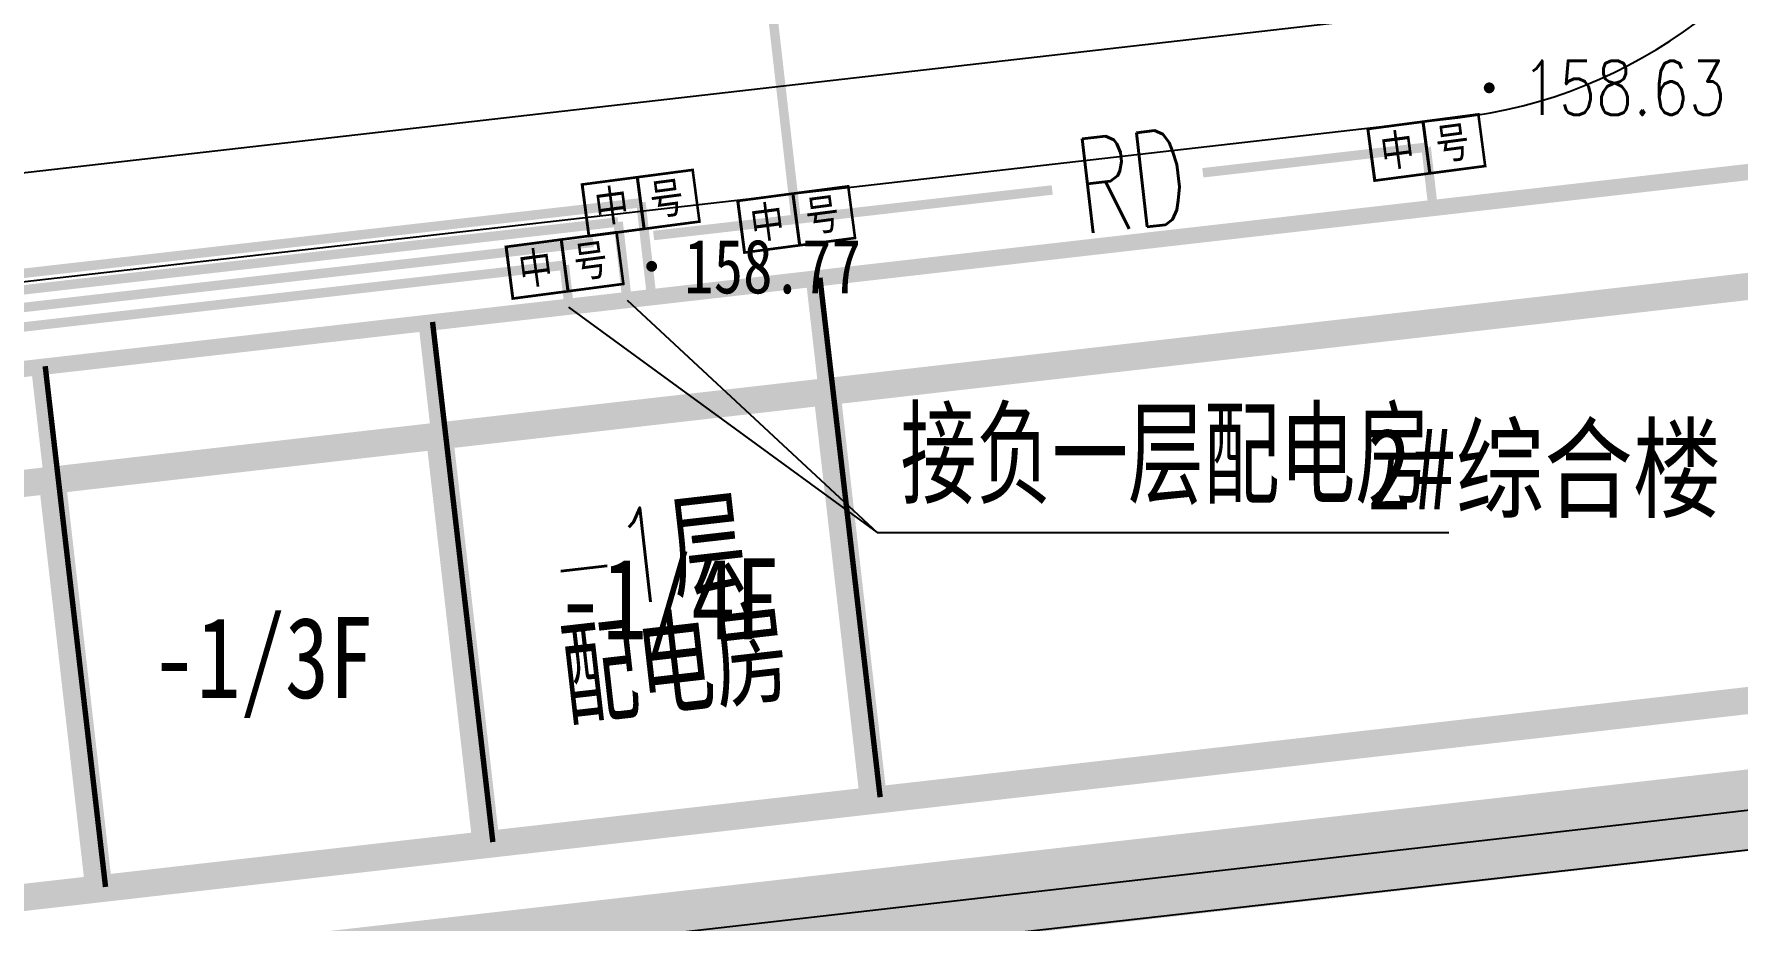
# Model space of a CAD drawing. Extents: x -809667 to 586099, y 3084146 to 3634412.
# Drawn here: x 381308.98 to 381340.44, y 3086099.42 to 3086115.81 of the extents above; entities that cross this region are included whole.
import ezdxf
from ezdxf.enums import TextEntityAlignment as Align

# ---------------------------------------------------------------- set-up
doc = ezdxf.new("R2010")
doc.units = 0
doc.header["$LTSCALE"] = 0.5
doc.layers.get('0').update_dxf_attribs({"linetype": 'CONTINUOUS'})
for name, color, linetype in [('DIM-照明', 3, 'CONTINUOUS'), ('DIM-通讯', 3, 'CONTINUOUS'), ('E-DIM-DQ', 7, 'CONTINUOUS'), ('E-SIG_TEXT', 7, 'CONTINUOUS'), ('GCD', 252, 'CONTINUOUS'), ('TEL_TEXT', 7, 'CONTINUOUS'), ('WIRE-动力', 2, 'CONTINUOUS'), ('WIRE-照明', 1, 'CONTINUOUS'), ('WIRE-通讯', 4, 'CONTINUOUS'), ('文字', 7, 'CONTINUOUS')]:
    doc.layers.add(name, color=color, linetype=linetype)
doc.styles.add('-宋体', font='', dxfattribs={"width": 0.6})
doc.styles.add('_TEL_DIM', font='SIMPLEX', dxfattribs={"width": 0.8, "height": 3.5, "bigfont": 'HZTXT'})
doc.styles.add('HZ', font='', dxfattribs={"width": 0.8})
doc.styles.get("Standard").update_dxf_attribs({"font": 'rs.shx', "bigfont": 'hztxt.shx'})
doc.styles.get('-宋体').set_extended_font_data('NSimSun')
doc.styles.get('HZ').set_extended_font_data('NSimSun')

# ---------------------------------------------------------------- blocks, each defined once
blk = doc.blocks.new('GC200')
at = {"color": 0, "linetype": 'Continuous', "const_width": 0.2, "flags": 128}
blk.add_lwpolyline([(-0.1, 0, 1), (0.1, 0, 1)], format="xyb", close=True, dxfattribs=at)
blk = doc.blocks.new('23424')
at = {"layer": '文字', "color": 8, "linetype": 'Continuous'}
for p, q in [((382046.091, 3087640.004), (382080.703, 3087643.959)), ((382088.785, 3087629.463, -859.056), (381964.126, 3087615.205, -859.056))]:
    blk.add_line(p, q, dxfattribs=at)
at = {"layer": '文字', "color": 8, "linetype": 'Continuous', "flags": 128}
for points, const_width in [([(381912.248, 3087729.697), (381918.707, 3087733.797), (382022.971, 3087808.807), (382085.251, 3087680.655), (382122.979, 3087633.36), (381994.673, 3087618.736), (381946.121, 3087613.203), (381925.771, 3087600.48), (381864.955, 3087697.754), (381885.305, 3087710.477), (381885.305, 3087710.477), (381885.305, 3087710.477), (381912.248, 3087729.697)], 0.5), ([(381946.121, 3087613.203), (381994.673, 3087618.736), (382122.979, 3087633.36), (382085.357, 3087680.522), (382079.341, 3087692.816), (382078.756, 3087691.314), (382079.068, 3087689.497), (382078.011, 3087686.364), (382075.533, 3087683.035), (382011.093, 3087637.014), (382008.188, 3087643.04), (381997.553, 3087635.653), (381988.443, 3087636.172), (381958.673, 3087631.192)], 1.5), ([(382069.149, 3087639.015), (382070.261, 3087629.419)], 0.1), ([(382061.995, 3087638.198), (382063.109, 3087628.59)], 0.1), ([(382054.842, 3087637.381), (382055.956, 3087627.761)], 0.1)]:
    blk.add_lwpolyline(points, dxfattribs=dict(at, const_width=const_width))
blk.add_lwpolyline([(382040.182, 3087637.316), (382080.93, 3087641.972, 0.590353), (382086.929, 3087656.546), (382085.054, 3087658.882, 0.397913), (382072.803, 3087660.574), (382056.804, 3087649.148, -0.467402), (382043.438, 3087652.622), (382041.63, 3087656.442, -0.362953), (382043.566, 3087663.892), (382070.456, 3087683.095), (382066.969, 3087687.978)], format="xyb", dxfattribs=at)
at = {"layer": '文字', "color": 8, "linetype": 'Continuous', "const_width": 0.5, "flags": 128}
for points in [[(382031.375, 3087651.509), (382078.657, 3087685.277), (382087.259, 3087673.233), (382095.357, 3087663.139), (382111.738, 3087642.615), (382108.052, 3087633.691), (382034.372, 3087625.273)], [(382041.526, 3087626.091), (382108.052, 3087633.691), (382111.738, 3087642.615), (382095.357, 3087663.138), (382089.417, 3087658.397), (382101.577, 3087643.163), (382100.467, 3087640.474), (382047.916, 3087634.47), (382047.677, 3087636.557), (382040.425, 3087635.728)], [(382054.97, 3087635.276), (382055.833, 3087627.725), (382108.052, 3087633.691), (382111.738, 3087642.615), (382095.357, 3087663.139), (382089.417, 3087658.397), (382101.577, 3087643.163), (382100.467, 3087640.474)], [(382062.123, 3087636.093), (382062.986, 3087628.542), (382108.052, 3087633.691), (382111.738, 3087642.615), (382095.357, 3087663.139), (382089.417, 3087658.397), (382101.577, 3087643.163), (382100.467, 3087640.474)], [(382069.277, 3087636.91), (382070.139, 3087629.36), (382108.052, 3087633.691), (382111.738, 3087642.615), (382095.357, 3087663.139), (382089.417, 3087658.397), (382101.577, 3087643.163), (382100.467, 3087640.474)]]:
    blk.add_lwpolyline(points, close=True, dxfattribs=at)
at = {"layer": '文字', "color": 8, "linetype": 'Continuous', "const_width": 0.3}
for points in [[(382047.677, 3087636.557), (382096.929, 3087642.183, 0.589508), (382097.865, 3087644.448), (382087.776, 3087657.087), (382089.417, 3087658.397), (382101.577, 3087643.163), (382100.467, 3087640.474), (382047.916, 3087634.47)], [(382054.97, 3087635.276), (382054.732, 3087637.362), (382096.929, 3087642.183, 0.590827), (382097.865, 3087644.448), (382087.776, 3087657.087), (382089.417, 3087658.397), (382101.577, 3087643.163), (382100.467, 3087640.474)], [(382062.123, 3087636.093), (382061.885, 3087638.18), (382096.929, 3087642.183, 0.590827), (382097.865, 3087644.448), (382087.776, 3087657.087), (382089.417, 3087658.397), (382101.577, 3087643.163), (382100.467, 3087640.474)], [(382069.277, 3087636.91), (382069.038, 3087638.997), (382096.929, 3087642.183, 0.590827), (382097.865, 3087644.448), (382087.776, 3087657.087), (382089.417, 3087658.397), (382101.577, 3087643.163), (382100.467, 3087640.474)]]:
    blk.add_lwpolyline(points, format="xyb", close=True, dxfattribs=at)
at = {"layer": '文字', "color": 8, "linetype": 'Continuous'}
blk.add_lwpolyline([(382047.518, 3087624.522), (382058.503, 3087625.306), (382089.44, 3087628.806), (382122.784, 3087632.556), (382111.003, 3087648.306), (382110.784, 3087648.556)], dxfattribs=at)
ref = blk.add_blockref('GC200', (382081.509, 3087642.523, 158.63), dxfattribs=dict(at, xscale=0.5, yscale=0.5, zscale=0.5))
ref.add_attrib('height', '158.63', dxfattribs={"layer": 'GCD', "linetype": 'Continuous', "height": 1, "width": 0.8}).set_placement((382082.109, 3087642.523), align=Align.MIDDLE_LEFT)
ref = blk.add_blockref('GC200', (382066.042, 3087639.226, 158.77), dxfattribs=dict(at, xscale=0.5, yscale=0.5, zscale=0.5))
ref.add_attrib('height', '158.77', dxfattribs={"layer": 'GCD', "linetype": 'Continuous', "height": 1, "style": 'HZ', "width": 0.8}).set_placement((382066.642, 3087639.226, 158.77), align=Align.MIDDLE_LEFT)
at = {"layer": '文字', "color": 8, "linetype": 'Continuous', "style": 'HZ', "width": 0.8}
for s, p in [('2#综合楼', (382082.525, 3087635.52)), ('-1/4F', (382066.359, 3087632.96)), ('-1/3F', (382058.86, 3087631.876))]:
    blk.add_text(s, height=1.5, dxfattribs=at).set_placement(p, align=Align.MIDDLE)
blk = doc.blocks.new('RQWE')
at = {"layer": 'E-DIM-DQ', "const_width": 0.075, "elevation": -0.017}
for points in [[(78.17, -95.5), (76.567, -95.5), (76.567, -97.004), (78.17, -97.004)], [(79.788, -95.5), (78.185, -95.5), (78.185, -97.004), (79.788, -97.004)]]:
    blk.add_lwpolyline(points, close=True, dxfattribs=at)
at = {"layer": 'E-SIG_TEXT', "color": 3}
for p, q in [((78.185, -95.5, -0.017), (76.582, -95.5, -0.017)), ((76.582, -95.5, -0.017), (76.582, -97.004, -0.017)), ((79.788, -95.5, -0.017), (78.185, -95.5, -0.017)), ((78.185, -95.5, -0.017), (78.185, -97.004, -0.017)), ((78.185, -97.004, -0.017), (78.185, -95.5, -0.017)), ((79.788, -97.004, -0.017), (79.788, -95.5, -0.017)), ((76.582, -97.004, -0.017), (78.185, -97.004, -0.017)), ((78.185, -97.004, -0.017), (79.788, -97.004, -0.017))]:
    blk.add_line(p, q, dxfattribs=at)
at = {"layer": 'E-SIG_TEXT', "color": 3, "style": '-宋体', "width": 0.8}
for s, p in [('中', (76.846, -96.664, -0.017)), ('号', (78.449, -96.664, -0.017))]:
    blk.add_text(s, height=0.9, rotation=360, dxfattribs=at).set_placement(p)

msp = doc.modelspace()

# ---------------------------------------------------------------- linework, layer by layer
at = {"layer": 'DIM-照明', "linetype": 'Continuous'}
for p, q in [((381319.929, 3086110.895), (381324.551, 3086106.603)), ((381318.849, 3086110.766), (381324.551, 3086106.603)), ((381324.551, 3086106.603), (381335.106, 3086106.603))]:
    msp.add_line(p, q, dxfattribs=at)
at = {"layer": 'WIRE-动力', "linetype": 'Continuous', "const_width": 0.175}
for points in [[(381320.186, 3086112.692), (381305.774, 3086111.045)], [(381320.185, 3086112.696), (381320.385, 3086110.947)]]:
    msp.add_lwpolyline(points, dxfattribs=at)
at = {"layer": 'WIRE-照明', "linetype": 'Continuous', "const_width": 0.175}
for points in [[(381319.764, 3086112.337), (381305.352, 3086110.691)], [(381319.764, 3086112.337), (381319.929, 3086110.895)], [(381304.65, 3086109.925), (381318.771, 3086111.539)], [(381318.771, 3086111.539), (381318.859, 3086110.773)]]:
    msp.add_lwpolyline(points, dxfattribs=at)
at = {"layer": 'WIRE-通讯', "linetype": 'Continuous', "const_width": 0.175}
for points in [[(381322.343, 3086118.567), (381323.049, 3086112.388)], [(381330.562, 3086113.246), (381334.686, 3086113.717)], [(381334.686, 3086113.717), (381334.814, 3086112.596)], [(381320.42, 3086112.087), (381327.781, 3086112.928)], [(381291.982, 3086108.838), (381319.306, 3086111.96)]]:
    msp.add_lwpolyline(points, dxfattribs=at)

# ---------------------------------------------------------------- block references
at = {"linetype": 'Continuous', "xscale": 0.6399999999999999, "yscale": 0.6399999999999999, "zscale": 0.6399999999999999, "rotation": 7.517267194531851}
for p in [(381277.029, 3086168.239, 0.011), (381262.519, 3086167.213, 0.011), (381265.392, 3086166.91, 0.011), (381261.114, 3086166.061, 0.011)]:
    msp.add_blockref('RQWE', p, dxfattribs=at)
at = {"layer": '文字', "color": 8, "linetype": 'Continuous'}
msp.add_blockref('23424', (-745.658, -1527.708), dxfattribs=at)

# ---------------------------------------------------------------- texts
at = {"layer": 'DIM-照明', "color": 7, "linetype": 'Continuous', "style": '_TEL_DIM', "width": 0.8}
msp.add_text('接负一层配电房', height=1.75, dxfattribs=at).set_placement((381324.979, 3086107.128))
at = {"layer": 'DIM-通讯', "linetype": 'Continuous', "style": '_TEL_DIM', "width": 0.64}
msp.add_text('RD', height=1.75, rotation=6.5175, dxfattribs=at).set_placement((381328.344, 3086112.112))
at = {"layer": 'TEL_TEXT', "linetype": 'Continuous', "style": '_TEL_DIM'}
for s, width, p in [('层', 0.8, (381320.824, 3086105.371)), ('-1', 0.64, (381318.598, 3086105.117)), ('配电房', 0.8, (381318.837, 3086103.023))]:
    msp.add_text(s, height=1.75, rotation=6.5176, dxfattribs=dict(at, width=width)).set_placement(p)

doc.saveas('drawing.dxf')
